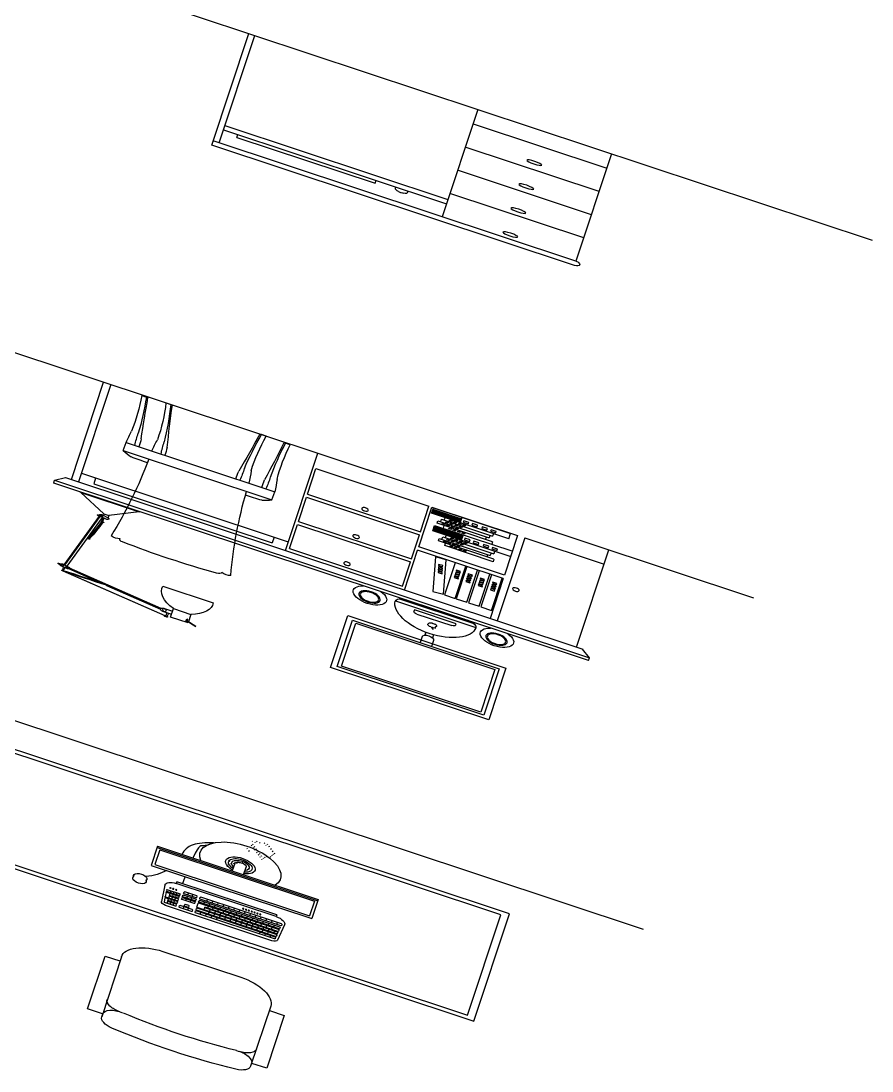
# Model space of a CAD drawing. Header units: millimetres. Extents: x -36495272392165 to 352544598049420, y -228287860276617 to 83349.
# Drawn here: x 269943181026341 to 317316416326387, y -218130954450768 to -159674242932478 of the extents above; entities that cross this region are included whole.
import ezdxf

# ---------------------------------------------------------------- set-up
doc = ezdxf.new("R2010")
doc.units = ezdxf.units.MM
doc.header["$MEASUREMENT"] = 0

# ---------------------------------------------------------------- blocks, each defined once
blk = doc.blocks.new('working_place (2)')
h = blk.add_hatch()
h.set_pattern_fill('HEX', color=256, scale=25, angle=135, style=0)
h.set_pattern_definition([(135, (23818.575, -806.836), (-3.8273277, -3.8273277), [3.125, -6.25]), (255, (23818.575, -806.836), (5.228227, -1.4008992), [3.125, -6.25]), (195, (23816.3655, -804.6264), (1.4008992, -5.228227), [3.125, -6.25])])
h.paths.add_polyline_path([(19106.7, 12834.6), (19106.7, 12823.5, -3.823416), (19068.3, 12823.5), (19068.3, 12834.6, 4.924372)])
h = blk.add_hatch()
h.set_pattern_fill('ANSI31', color=256, scale=100, angle=45, style=0)
h.set_pattern_definition([(90, (7099.237, 5752.57), (-12.5, 2e-15), [])])
h.paths.add_polyline_path([(19301.1, 10778.1, 0.174259), (19318.9, 10771.7), (19533.9, 10771.7, 0.174259), (19551.6, 10778.1)])
for p, q in [((18818.7, 13613.1), (18819.7, 14033.1)), ((19321.3, 13613.1), (19320.4, 14033.1)), ((18878.4, 13071.7), (18884.4, 13181.6)), ((18891.5, 13151.6), (18893, 13179.3)), ((18931.9, 13181.1), (18894.9, 13181.1)), ((19258.4, 13198.1), (18900.9, 13198.1)), ((18903.3, 13181.1), (18903.3, 13149.6)), ((18913.5, 13181.1), (18913.5, 13167.9)), ((18923.6, 13181.1), (18923.6, 13167.9)), ((18933.8, 13179.2), (18933.8, 13169.8)), ((18943.4, 13179.2), (18943.4, 13169.8)), ((18986, 13181.1), (18945.2, 13181.1)), ((18958.2, 13181.1), (18958.2, 13167.9)), ((18973, 13181.1), (18973, 13167.9)), ((18987.9, 13179.2), (18987.9, 13169.8)), ((18997.5, 13179.2), (18997.5, 13169.8)), ((19264.3, 13181.1), (18999.3, 13181.1)), ((19015.2, 13181.1), (19015.2, 13167.9)), ((19033.3, 13181.1), (19033.3, 13167.9)), ((19051.3, 13181.1), (19051.3, 13167.9)), ((19069.4, 13181.1), (19069.4, 13167.9)), ((19213.9, 13181.1), (19213.9, 13167.9)), ((19231.9, 13181.1), (19231.9, 13167.9)), ((19250.2, 13181.1), (19250.2, 13167.9)), ((19266.7, 13169.9), (19266.2, 13179.3)), ((19280.8, 13071.7), (19274.9, 13181.6)), ((18889.6, 13115.1), (18891.1, 13142.8)), ((18931.9, 13144.6), (18892.9, 13144.6)), ((18931.9, 13149.6), (18893.4, 13149.6)), ((18931.9, 13167.9), (18903.3, 13167.9)), ((18931.9, 13162.8), (18903.3, 13162.8)), ((18903.3, 13144.6), (18903.3, 13113.1)), ((18913.5, 13162.8), (18913.5, 13149.6)), ((18913.5, 13144.6), (18913.5, 13131.4)), ((18923.6, 13162.8), (18923.6, 13149.6)), ((18923.6, 13144.6), (18923.6, 13131.4)), ((18933.8, 13161), (18933.8, 13151.5)), ((18933.8, 13142.7), (18933.8, 13133.2)), ((18986, 13167.9), (18945.2, 13167.9)), ((18958.2, 13161), (18958.2, 13151.5)), ((18971.2, 13162.8), (18960.1, 13162.8)), ((18971.2, 13149.6), (18960.1, 13149.6)), ((18973, 13161), (18973, 13151.5)), ((18997.5, 13161), (18997.5, 13151.5)), ((18997.5, 13142.7), (18997.5, 13115)), ((19264.8, 13167.9), (18999.3, 13167.9)), ((19265.3, 13162.8), (18999.3, 13162.8)), ((19265.8, 13149.6), (18999.3, 13149.6)), ((19266.3, 13144.6), (18999.3, 13144.6)), ((19022.2, 13144.6), (19022.2, 13126.3)), ((19040.2, 13162.8), (19040.2, 13149.6)), ((19040.2, 13144.6), (19040.2, 13131.4)), ((19058.3, 13162.8), (19058.3, 13149.6)), ((19058.3, 13144.6), (19058.3, 13131.4)), ((19076.4, 13162.8), (19076.4, 13149.6)), ((19076.4, 13144.6), (19076.4, 13131.4)), ((19094.4, 13162.8), (19094.4, 13149.6)), ((19094.4, 13144.6), (19094.4, 13131.4)), ((19112.5, 13162.8), (19112.5, 13149.6)), ((19112.5, 13144.6), (19112.5, 13131.4)), ((19130.5, 13162.8), (19130.5, 13149.6)), ((19130.5, 13144.6), (19130.5, 13131.4)), ((19148.6, 13162.8), (19148.6, 13149.6)), ((19148.6, 13144.6), (19148.6, 13131.4)), ((19166.7, 13162.8), (19166.7, 13149.6)), ((19166.7, 13144.6), (19166.7, 13131.4)), ((19184.7, 13162.8), (19184.7, 13149.6)), ((19184.7, 13144.6), (19184.7, 13131.4)), ((19202.8, 13162.8), (19202.8, 13149.6)), ((19202.8, 13144.6), (19202.8, 13131.4)), ((19220.8, 13162.8), (19220.8, 13149.6)), ((19220.8, 13144.6), (19220.8, 13131.4)), ((19238.9, 13162.8), (19238.9, 13149.6)), ((19238.9, 13144.6), (19238.9, 13131.4)), ((19257.2, 13144.6), (19257.2, 13131.4)), ((19267.7, 13151.6), (19267.1, 13161.1)), ((19268.6, 13133.3), (19268.1, 13142.8)), ((18888.6, 13096.8), (18889.1, 13106.3)), ((18931.9, 13108), (18891, 13108)), ((18931.9, 13113.1), (18891.4, 13113.1)), ((18931.9, 13131.4), (18903.3, 13131.4)), ((18931.9, 13126.3), (18903.3, 13126.3)), ((18903.3, 13108), (18903.3, 13094.8)), ((18913.5, 13126.3), (18913.5, 13113.1)), ((18913.5, 13108), (18913.5, 13094.8)), ((18923.6, 13126.3), (18923.6, 13113.1)), ((18923.6, 13108), (18923.6, 13094.8)), ((18933.8, 13124.4), (18933.8, 13115)), ((18933.8, 13106.2), (18933.8, 13096.7)), ((18943.4, 13124.4), (18943.4, 13115)), ((18943.4, 13106.2), (18943.4, 13096.7)), ((18986, 13126.3), (18945.2, 13126.3)), ((18986, 13113.1), (18945.2, 13113.1)), ((18986, 13108), (18945.2, 13108)), ((18958.2, 13126.3), (18958.2, 13113.1)), ((18958.2, 13108), (18958.2, 13094.8)), ((18973, 13126.3), (18973, 13113.1)), ((18973, 13108), (18973, 13094.8)), ((18987.9, 13124.4), (18987.9, 13115)), ((18987.9, 13106.2), (18987.9, 13096.7)), ((18997.5, 13106.2), (18997.5, 13096.7)), ((19267.8, 13113.1), (18999.3, 13113.1)), ((19268.2, 13108), (18999.3, 13108)), ((19015.6, 13108), (19015.6, 13094.8)), ((19266.8, 13131.4), (19022.2, 13131.4)), ((19267.3, 13126.3), (19022.2, 13126.3)), ((19031.7, 13126.3), (19031.7, 13113.1)), ((19033.7, 13108), (19033.7, 13094.8)), ((19047.4, 13126.3), (19047.4, 13113.1)), ((19051.8, 13108), (19051.8, 13094.8)), ((19065.4, 13126.3), (19065.4, 13113.1)), ((19069.8, 13108), (19069.8, 13094.8)), ((19083.5, 13126.3), (19083.5, 13113.1)), ((19087.9, 13108), (19087.9, 13094.8)), ((19101.5, 13126.3), (19101.5, 13113.1)), ((19105.9, 13108), (19105.9, 13094.8)), ((19119.6, 13126.3), (19119.6, 13113.1)), ((19124, 13108), (19124, 13094.8)), ((19137.7, 13126.3), (19137.7, 13113.1)), ((19142.1, 13108), (19142.1, 13094.8)), ((19155.7, 13126.3), (19155.7, 13113.1)), ((19160.1, 13108), (19160.1, 13094.8)), ((19173.8, 13126.3), (19173.8, 13113.1)), ((19178.2, 13108), (19178.2, 13094.8)), ((19191.8, 13126.3), (19191.8, 13113.1)), ((19196.2, 13108), (19196.2, 13094.8)), ((19209.9, 13126.3), (19209.9, 13113.1)), ((19214.3, 13108), (19214.3, 13094.8)), ((19228, 13126.3), (19228, 13113.1)), ((19232.4, 13108), (19232.4, 13094.8)), ((19246, 13126.3), (19246, 13113.1)), ((19250.6, 13108), (19250.6, 13094.8)), ((19269.6, 13115.1), (19269.1, 13124.5)), ((19270.6, 13096.8), (19270.1, 13106.3)), ((18774, 13072.9), (18774, 13091.2)), ((18818.3, 13091.2), (18818.3, 13072.9)), ((18931.9, 13094.8), (18890.5, 13094.8)), ((18943.4, 13083.4), (18943.4, 13073.9)), ((18986, 13094.8), (18945.2, 13094.8)), ((18986, 13085.3), (18945.2, 13085.3)), ((18986, 13072.1), (18945.2, 13072.1)), ((18958.2, 13085.3), (18958.2, 13072.1)), ((18973, 13085.3), (18973, 13072.1)), ((18987.9, 13083.4), (18987.9, 13073.9)), ((18997.5, 13083.4), (18997.5, 13073.9)), ((19268.8, 13094.8), (18999.3, 13094.8)), ((19270.2, 13085.3), (18999.3, 13085.3)), ((19270.7, 13072.1), (18999.3, 13072.1)), ((19022.2, 13085.3), (19022.2, 13072.1)), ((19040.2, 13085.3), (19040.2, 13072.1)), ((19058.3, 13085.3), (19058.3, 13072.1)), ((19076.4, 13085.3), (19076.4, 13072.1)), ((19094.4, 13085.3), (19094.4, 13072.1)), ((19112.5, 13085.3), (19112.5, 13072.1)), ((19130.5, 13085.3), (19130.5, 13072.1)), ((19148.6, 13085.3), (19148.6, 13072.1)), ((19166.7, 13085.3), (19166.7, 13072.1)), ((19184.7, 13085.3), (19184.7, 13072.1)), ((19202.8, 13085.3), (19202.8, 13072.1)), ((19220.8, 13085.3), (19220.8, 13072.1)), ((19238.9, 13085.3), (19238.9, 13072.1)), ((19257.2, 13085.3), (19257.2, 13072.1)), ((19272.6, 13074), (19272.1, 13083.5)), ((19247.8, 13036.9), (18911.4, 13036.9)), ((18911.4, 13025.1), (18911.4, 13036.9)), ((19247.8, 13025.1), (18911.4, 13025.1)), ((19247.8, 13025.1), (19247.8, 13036.9)), ((18817.5, 12975.3), (19357.5, 12975.3)), ((18817.5, 12841.1), (18817.5, 12975.3)), ((19357.5, 12841.1), (19357.5, 12975.3)), ((18827.5, 12963.2), (19347.5, 12963.2)), ((18827.5, 12859.3), (18827.5, 12963.2)), ((19347.5, 12859.3), (19347.5, 12963.2)), ((18817.5, 12849.7), (19357.5, 12849.7)), ((18817.5, 12841.1), (19357.5, 12841.1)), ((18827.5, 12859.3), (19347.5, 12859.3)), ((19068.3, 12789.4), (19068.3, 12841.1)), ((19106.7, 12841.1), (19106.7, 12789.4)), ((46.1, 12349.5), (20372.3, 12349.5)), ((18253.3, 11305.4), (18607.3, 11373.8)), ((18259.1, 11305.2), (18607.5, 11372.5)), ((18615.3, 11379.3), (18609, 11378.3)), ((18609.2, 11378.4), (18609.2, 11378.3)), ((18609.3, 11372.7), (18616, 11373.9)), ((18611.9, 11373), (18610.7, 11351.3)), ((18612, 11378.8), (18612, 11378.8)), ((18615.4, 11373.8), (18616.7, 11351.3)), ((18685.1, 11371.4), (18626.6, 11371.4)), ((18626.6, 11371.4), (18626.6, 11311.7)), ((18676.7, 11371.4), (18676.7, 11347.8)), ((18679.4, 11361.4), (18712.1, 11378.1)), ((18712.1, 11377.3), (18679.4, 11360.6)), ((18679.4, 11347.8), (18679.4, 11371.4)), ((18685.1, 11311.7), (18685.1, 11371.4)), ((18712.1, 11378.1), (18712.1, 11377.3)), ((18259.5, 11270.6), (18588.3, 11335.6)), ((18400.8, 11305.4), (18587.3, 11342)), ((18594, 11337.7), (18593.5, 11338)), ((18597.8, 11343.7), (18594, 11337.7)), ((18595.9, 11329.8), (18626.6, 11329.8)), ((18596.4, 11351.3), (18626.6, 11351.3)), ((18597.3, 11344), (18597.8, 11343.8)), ((18676.7, 11347.8), (18679.4, 11347.8)), ((18250.8, 11301.5), (18253.2, 11301.6)), ((18253.2, 11305.5), (18251.2, 11305.5)), ((18252.8, 11301.6), (18251.5, 11279.4)), ((18254.2, 11302.5), (18254.3, 11305.1)), ((18254.5, 11302.5), (18257.1, 11280.7)), ((18257.5, 11302.4), (18257.6, 11305.2)), ((18258.1, 11277.1), (18380.3, 11301.3)), ((18260.8, 11302.2), (18260.9, 11305.2)), ((18264.1, 11302.1), (18264.3, 11305.2)), ((18267.5, 11302), (18267.6, 11305.3)), ((18270.8, 11301.9), (18270.9, 11305.3)), ((18274.1, 11301.7), (18274.2, 11305.3)), ((18277.4, 11301.6), (18277.5, 11305.4)), ((18280.7, 11301.5), (18280.9, 11305.4)), ((18284, 11301.4), (18284.2, 11305.4)), ((18287.3, 11301.3), (18287.5, 11305.4)), ((18290.7, 11301.3), (18290.8, 11305.4)), ((18294, 11301.2), (18294.1, 11305.4)), ((18297.3, 11301.1), (18297.5, 11305.5)), ((18300.6, 11301), (18300.8, 11305.5)), ((18303.9, 11301), (18304.1, 11305.5)), ((18307.2, 11300.9), (18307.4, 11305.5)), ((18310.6, 11300.9), (18310.7, 11305.5)), ((18313.9, 11300.8), (18314.1, 11305.5)), ((18317.2, 11300.8), (18317.4, 11305.5)), ((18320.5, 11300.8), (18320.7, 11305.5)), ((18323.8, 11300.8), (18324, 11305.5)), ((18327.2, 11300.7), (18327.3, 11305.5)), ((18330.5, 11300.7), (18330.7, 11305.5)), ((18333.8, 11300.7), (18334, 11305.5)), ((18337.1, 11300.7), (18337.3, 11305.5)), ((18340.4, 11300.7), (18340.6, 11305.4)), ((18343.7, 11300.8), (18343.9, 11305.4)), ((18347.1, 11300.8), (18347.2, 11305.4)), ((18350.4, 11300.8), (18350.6, 11305.4)), ((18353.7, 11300.8), (18353.9, 11305.4)), ((18357, 11300.9), (18357.2, 11305.3)), ((18360.3, 11300.9), (18360.5, 11305.3)), ((18363.7, 11301), (18363.8, 11305.3)), ((18367, 11301), (18367.2, 11305.3)), ((18370.3, 11301.1), (18370.5, 11305.2)), ((18373.6, 11301.2), (18373.8, 11305.2)), ((18377, 11301.3), (18377.1, 11305.2)), ((18380.3, 11301.3), (18380.4, 11305.1)), ((18383.6, 11301.4), (18383.7, 11305.1)), ((18386.9, 11301.5), (18387.1, 11305.1)), ((18390.3, 11301.6), (18390.4, 11305)), ((18393.6, 11301.7), (18393.7, 11305)), ((18396.9, 11301.9), (18397, 11304.9)), ((18400.5, 11305.5), (18406.1, 11305.4)), ((18406.3, 11302), (18400.9, 11301.9)), ((18626.6, 11311.7), (18685.1, 11311.7)), ((18232.4, 11266.2), (18238.9, 11266.2)), ((18232.7, 11270.1), (18237.8, 11270.1)), ((18242.4, 11272.1), (18242.9, 11272.4)), ((18245, 11267.8), (18242.4, 11272.1)), ((18242.9, 11272.4), (18245.5, 11268.2)), ((18265.5, 11282.6), (18243.3, 11277.5)), ((18245.5, 11268.2), (18245, 11267.8)), ((18245.3, 11262.4), (18268.1, 11268.2)), ((18251.5, 11264), (18309.7, 10883.3)), ((18252.8, 11264.3), (18310.9, 10884.2)), ((18254, 11264.6), (18312.2, 10884.7)), ((18261.8, 11266.6), (18320, 10886.5)), ((18571.3, 11192.3), (18740.4, 11192.3)), ((18301.3, 11050.6), (18294.9, 11050.6)), ((18301.6, 11046.7), (18295.5, 11046.7)), ((18298.6, 11042), (18301.8, 11045.2)), ((18299.7, 11036), (18303.1, 11039.4)), ((18300.8, 11030.1), (18304.3, 11033.6)), ((18301.9, 11024.1), (18305.6, 11027.8)), ((18303, 11018.2), (18306.8, 11022)), ((18304.1, 11012.3), (18308, 11016.2)), ((18305.2, 11006.3), (18309.2, 11010.3)), ((18306.3, 11000.4), (18310.3, 11004.5)), ((18307.4, 10994.5), (18311.5, 10998.6)), ((19408.1, 10968), (19408.1, 11010.4)), ((19446.5, 10968), (19446.5, 11010.4)), ((18308.5, 10988.5), (18312.6, 10992.7)), ((18309.6, 10982.6), (18313.7, 10986.8)), ((18310.7, 10976.7), (18314.8, 10980.8)), ((18311.9, 10970.8), (18315.9, 10974.9)), ((18313, 10964.9), (18317, 10968.9)), ((18314.1, 10959), (18318, 10962.9)), ((18394.8, 10988), (18394.8, 10980.8)), ((18736.6, 10980.8), (18736.6, 10983)), ((18315.3, 10953.1), (18319.1, 10956.9)), ((18316.4, 10947.2), (18320.1, 10950.9)), ((18317.6, 10941.4), (18321.1, 10944.8)), ((18318.8, 10935.5), (18322, 10938.8)), ((18319.9, 10929.6), (18323, 10932.7)), ((19414.5, 10933), (19414.5, 10953.7)), ((19440.1, 10932.8), (19440.1, 10953.7)), ((18322, 10911.1), (18320.8, 10886.7)), ((18321.1, 10923.7), (18323.9, 10926.6)), ((18327.2, 10916.7), (18321.5, 10915)), ((18322.3, 10917.9), (18324.8, 10920.5)), ((18322.3, 10911.1), (18328.1, 10913)), ((18323.8, 10911.6), (18326.3, 10887.9)), ((18320.8, 10860.6), (18229.2, 10774.3)), ((18303.1, 10880.1), (18307.4, 10880.1)), ((18303.5, 10884), (18309.6, 10884)), ((18310.9, 10877.5), (18311.1, 10878.1)), ((18315.6, 10875.9), (18310.9, 10877.5)), ((18311, 10878.1), (18315.7, 10876.5)), ((18334.7, 10889.9), (18312.5, 10884.8)), ((18314.6, 10869.7), (18337.3, 10875.5)), ((18315.7, 10876.5), (18315.6, 10875.9)), ((18320.8, 10860.6), (18320.8, 10871.3)), ((18320.8, 10860.6), (18336.7, 10860.6)), ((18336.7, 10860.6), (18336.7, 10875.3)), ((18425.6, 10774.3), (18336.7, 10860.6)), ((19357.9, 10816.1), (19357.9, 10826.2)), ((19369.1, 10837.3), (19486.5, 10837.3)), ((19497.7, 10826.2), (19497.7, 10816.1)), ((19290.9, 10798.1), (19561.8, 10798.1)), ((19497.7, 10816.1), (19357.9, 10816.1)), ((19936.4, 10771.7), (18137.4, 10771.7)), ((18137.4, 10771.7), (18137.4, 10751.7)), ((18227.9, 10773), (18227.9, 10771.7)), ((18229.2, 10774.3), (18425.6, 10774.3)), ((18426.9, 10771.7), (18426.9, 10773)), ((19301.1, 10778.1), (19551.6, 10778.1)), ((19318.9, 10771.7), (19533.9, 10771.7)), ((19936.4, 10771.7), (19936.4, 10751.7)), ((18137.4, 10751.7), (19936.4, 10751.7)), ((18137.4, 10751.7), (18167.4, 10711.7)), ((19936.4, 10751.7), (19906.4, 10711.7)), ((18167.4, 10711.7), (19907.4, 10711.7)), ((18187.4, 10711.7), (18187.4, 10031.7)), ((18211.4, 10031.7), (18211.4, 10711.7)), ((18907.4, 10711.7), (18907.4, 10031.7)), ((19307.4, 10711.7), (19307.4, 10433.7)), ((19595.4, 10433.7), (19595.4, 10711.7)), ((19619.4, 10131.7), (19619.4, 10711.7)), ((19886.4, 10711.7), (19886.4, 10031.7)), ((18259.4, 10651.7), (18259.4, 10691.7)), ((18259.4, 10691.7), (18859.4, 10691.7)), ((18859.4, 10651.7), (18859.4, 10691.7)), ((18917.4, 10691.7), (18917.4, 10521.7)), ((18917.4, 10691.7), (19297.4, 10691.7)), ((19297.4, 10691.7), (19297.4, 10521.7)), ((19368.5, 10437.9), (19395.1, 10661.1)), ((19395.1, 10661.1), (19430.5, 10656.8)), ((18211.4, 10651.7), (18907.4, 10651.7)), ((19430.5, 10656.8), (19404, 10433.7)), ((19433.6, 10433.7), (19433.6, 10658.4)), ((19433.6, 10658.4), (19469.2, 10658.4)), ((19469.2, 10658.4), (19469.2, 10433.7)), ((19473, 10433.7), (19473, 10658.4)), ((19473, 10658.4), (19508.7, 10658.4)), ((19508.7, 10658.4), (19508.7, 10433.7)), ((19514.4, 10433.7), (19514.4, 10658.4)), ((19514.4, 10658.4), (19550, 10658.4)), ((19550, 10658.4), (19550, 10433.7)), ((19555.7, 10658.4), (19591.4, 10658.4)), ((19555.7, 10433.7), (19555.7, 10658.4)), ((19591.4, 10658.4), (19591.4, 10433.7)), ((19390.9, 10524.7), (19391.7, 10532)), ((19404.3, 10523.1), (19390.9, 10524.7)), ((19391.7, 10532), (19405.1, 10530.4)), ((19405.1, 10530.4), (19404.3, 10523.1)), ((19445.5, 10522.6), (19445.5, 10529.9)), ((19445.5, 10529.9), (19459, 10529.9)), ((19459, 10529.9), (19459, 10522.6)), ((19484.9, 10522.6), (19484.9, 10529.9)), ((19484.9, 10529.9), (19498.4, 10529.9)), ((19498.4, 10529.9), (19498.4, 10522.6)), ((19526.3, 10522.6), (19526.3, 10529.9)), ((19526.3, 10529.9), (19539.8, 10529.9)), ((19539.8, 10529.9), (19539.8, 10522.6)), ((19567.6, 10522.6), (19567.6, 10529.9)), ((19567.6, 10529.9), (19581.1, 10529.9)), ((19581.1, 10529.9), (19581.1, 10522.6)), ((18917.4, 10521.7), (19297.4, 10521.7)), ((18917.4, 10501.7), (19297.4, 10501.7)), ((18917.4, 10501.7), (18917.4, 10331.7)), ((19297.4, 10501.7), (19297.4, 10331.7)), ((19387.3, 10495.2), (19388.2, 10502.4)), ((19400.8, 10493.6), (19387.3, 10495.2)), ((19388.2, 10502.4), (19401.6, 10500.8)), ((19389, 10509.1), (19389.9, 10516.3)), ((19402.4, 10507.5), (19389, 10509.1)), ((19389.9, 10516.3), (19403.3, 10514.7)), ((19401.6, 10500.8), (19400.8, 10493.6)), ((19403.3, 10514.7), (19402.4, 10507.5)), ((19459, 10522.6), (19445.5, 10522.6)), ((19445.5, 10506.8), (19445.5, 10514.1)), ((19445.5, 10514.1), (19459, 10514.1)), ((19459, 10506.8), (19445.5, 10506.8)), ((19445.5, 10492.8), (19445.5, 10500.1)), ((19445.5, 10500.1), (19459, 10500.1)), ((19459, 10492.8), (19445.5, 10492.8)), ((19459, 10514.1), (19459, 10506.8)), ((19459, 10500.1), (19459, 10492.8)), ((19498.4, 10522.6), (19484.9, 10522.6)), ((19484.9, 10506.8), (19484.9, 10514.1)), ((19484.9, 10514.1), (19498.4, 10514.1)), ((19498.4, 10506.8), (19484.9, 10506.8)), ((19484.9, 10492.8), (19484.9, 10500.1)), ((19484.9, 10500.1), (19498.4, 10500.1)), ((19498.4, 10492.8), (19484.9, 10492.8)), ((19498.4, 10514.1), (19498.4, 10506.8)), ((19498.4, 10500.1), (19498.4, 10492.8)), ((19539.8, 10522.6), (19526.3, 10522.6)), ((19526.3, 10506.8), (19526.3, 10514.1)), ((19526.3, 10514.1), (19539.8, 10514.1)), ((19539.8, 10506.8), (19526.3, 10506.8)), ((19526.3, 10492.8), (19526.3, 10500.1)), ((19526.3, 10500.1), (19539.8, 10500.1)), ((19539.8, 10492.8), (19526.3, 10492.8)), ((19539.8, 10514.1), (19539.8, 10506.8)), ((19539.8, 10500.1), (19539.8, 10492.8)), ((19581.1, 10522.6), (19567.6, 10522.6)), ((19567.6, 10506.8), (19567.6, 10514.1)), ((19567.6, 10514.1), (19581.1, 10514.1)), ((19581.1, 10506.8), (19567.6, 10506.8)), ((19567.6, 10492.8), (19567.6, 10500.1)), ((19567.6, 10500.1), (19581.1, 10500.1)), ((19581.1, 10492.8), (19567.6, 10492.8)), ((19581.1, 10514.1), (19581.1, 10506.8)), ((19581.1, 10500.1), (19581.1, 10492.8)), ((19385.5, 10479.5), (19386.3, 10486.7)), ((19398.9, 10477.9), (19385.5, 10479.5)), ((19386.3, 10486.7), (19399.8, 10485.1)), ((19399.8, 10485.1), (19398.9, 10477.9)), ((19445.5, 10477), (19445.5, 10484.3)), ((19445.5, 10484.3), (19459, 10484.3)), ((19459, 10477), (19445.5, 10477)), ((19459, 10484.3), (19459, 10477)), ((19484.9, 10477), (19484.9, 10484.3)), ((19484.9, 10484.3), (19498.4, 10484.3)), ((19498.4, 10477), (19484.9, 10477)), ((19498.4, 10484.3), (19498.4, 10477)), ((19526.3, 10477), (19526.3, 10484.3)), ((19526.3, 10484.3), (19539.8, 10484.3)), ((19539.8, 10477), (19526.3, 10477)), ((19539.8, 10484.3), (19539.8, 10477)), ((19567.6, 10477), (19567.6, 10484.3)), ((19567.6, 10484.3), (19581.1, 10484.3)), ((19581.1, 10477), (19567.6, 10477)), ((19581.1, 10484.3), (19581.1, 10477)), ((19595.4, 10433.7), (19307.4, 10433.7)), ((19404, 10433.7), (19368.5, 10437.9)), ((18315.7, 10421.6), (18815.7, 10421.6)), ((18315.7, 10421.6), (18315.7, 10363.9)), ((18815.7, 10421.6), (18815.7, 10363.9)), ((19307.4, 10409.7), (19307.4, 10131.7)), ((19595.4, 10409.7), (19307.4, 10409.7)), ((19595.4, 10131.7), (19595.4, 10409.7)), ((18315.7, 10363.9), (18815.7, 10363.9)), ((18917.4, 10331.7), (19297.4, 10331.7)), ((19547.5, 10331.2), (19360.9, 10331.2)), ((19360.9, 10331.2), (19360.9, 10314.1)), ((19377, 10324.8), (19377, 10319.7)), ((19385.6, 10324.8), (19377, 10324.8)), ((19547.5, 10348.2), (19384.8, 10348.2)), ((19384.8, 10348.2), (19384.8, 10331.2)), ((19385.6, 10319.7), (19385.6, 10324.8)), ((19391.5, 10324.8), (19391.5, 10319.7)), ((19400.1, 10324.8), (19391.5, 10324.8)), ((19400.1, 10319.7), (19400.1, 10324.8)), ((19400.9, 10341.9), (19400.9, 10336.7)), ((19409.4, 10341.9), (19400.9, 10341.9)), ((19400.9, 10336.7), (19409.4, 10336.7)), ((19407.8, 10324.8), (19407.8, 10319.7)), ((19416.3, 10324.8), (19407.8, 10324.8)), ((19409.4, 10336.7), (19409.4, 10341.9)), ((19415.4, 10341.9), (19415.4, 10336.7)), ((19424, 10341.9), (19415.4, 10341.9)), ((19415.4, 10336.7), (19424, 10336.7)), ((19416.3, 10319.7), (19416.3, 10324.8)), ((19422.3, 10324.8), (19422.3, 10319.7)), ((19430.8, 10324.8), (19422.3, 10324.8)), ((19424, 10336.7), (19424, 10341.9)), ((19430.8, 10319.7), (19430.8, 10324.8)), ((19431.6, 10341.9), (19431.6, 10336.7)), ((19440.2, 10341.9), (19431.6, 10341.9)), ((19431.6, 10336.7), (19440.2, 10336.7)), ((19440.2, 10336.7), (19440.2, 10341.9)), ((19446.1, 10341.9), (19446.1, 10336.7)), ((19454.7, 10341.9), (19446.1, 10341.9)), ((19446.1, 10336.7), (19454.7, 10336.7)), ((19454.7, 10336.7), (19454.7, 10341.9)), ((19523.7, 10314.1), (19523.7, 10331.2)), ((19547.5, 10331.2), (19547.5, 10348.2)), ((18917.4, 10311.7), (19297.4, 10311.7)), ((18917.4, 10311.7), (18917.4, 10131.7)), ((19297.4, 10311.7), (19297.4, 10131.7)), ((19360.9, 10314.1), (19532.8, 10314.1)), ((19370, 10314.1), (19370, 10297.1)), ((19370, 10297.1), (19541.9, 10297.1)), ((19377, 10319.7), (19385.6, 10319.7)), ((19379.1, 10297.1), (19379.1, 10280)), ((19386.1, 10307.7), (19386.1, 10302.6)), ((19394.7, 10307.7), (19386.1, 10307.7)), ((19386.1, 10302.6), (19394.7, 10302.6)), ((19391.5, 10319.7), (19400.1, 10319.7)), ((19394.7, 10302.6), (19394.7, 10307.7)), ((19395.2, 10290.7), (19395.2, 10285.6)), ((19403.8, 10290.7), (19395.2, 10290.7)), ((19400.6, 10307.7), (19400.6, 10302.6)), ((19409.2, 10307.7), (19400.6, 10307.7)), ((19400.6, 10302.6), (19409.2, 10302.6)), ((19403.8, 10285.6), (19403.8, 10290.7)), ((19407.8, 10319.7), (19416.3, 10319.7)), ((19409.2, 10302.6), (19409.2, 10307.7)), ((19409.7, 10290.7), (19409.7, 10285.6)), ((19418.3, 10290.7), (19409.7, 10290.7)), ((19416.9, 10307.7), (19416.9, 10302.6)), ((19425.4, 10307.7), (19416.9, 10307.7)), ((19416.9, 10302.6), (19425.4, 10302.6)), ((19418.3, 10285.6), (19418.3, 10290.7)), ((19422.3, 10319.7), (19430.8, 10319.7)), ((19425.4, 10302.6), (19425.4, 10307.7)), ((19426, 10290.7), (19426, 10285.6)), ((19434.5, 10290.7), (19426, 10290.7)), ((19431.4, 10307.7), (19431.4, 10302.6)), ((19439.9, 10307.7), (19431.4, 10307.7)), ((19431.4, 10302.6), (19439.9, 10302.6)), ((19434.5, 10285.6), (19434.5, 10290.7)), ((19439.9, 10302.6), (19439.9, 10307.7)), ((19440.5, 10290.7), (19440.5, 10285.6)), ((19449, 10290.7), (19440.5, 10290.7)), ((19449, 10285.6), (19449, 10290.7)), ((19532.8, 10297.1), (19532.8, 10314.1)), ((19541.9, 10280), (19541.9, 10297.1)), ((19593.7, 10280), (19333.9, 10280)), ((19333.9, 10280), (19333.9, 10241.3)), ((19333.9, 10272.1), (19429.9, 10272.1)), ((19333.9, 10265.5), (19429.9, 10265.5)), ((19333.9, 10258.9), (19429.9, 10258.9)), ((19395.2, 10285.6), (19403.8, 10285.6)), ((19409.7, 10285.6), (19418.3, 10285.6)), ((19426, 10285.6), (19434.5, 10285.6)), ((19429.9, 10241.3), (19429.9, 10280)), ((19438.6, 10259.4), (19438.6, 10269.9)), ((19438.6, 10269.9), (19456, 10269.9)), ((19456, 10259.4), (19438.6, 10259.4)), ((19440.5, 10285.6), (19449, 10285.6)), ((19456, 10269.9), (19456, 10259.4)), ((19468.2, 10259.4), (19468.2, 10269.9)), ((19468.2, 10269.9), (19485.6, 10269.9)), ((19485.6, 10259.4), (19468.2, 10259.4)), ((19485.6, 10269.9), (19485.6, 10259.4)), ((19501.3, 10259.4), (19501.3, 10269.9)), ((19501.3, 10269.9), (19518.7, 10269.9)), ((19518.7, 10259.4), (19501.3, 10259.4)), ((19518.7, 10269.9), (19518.7, 10259.4)), ((19530.9, 10259.4), (19530.9, 10269.9)), ((19530.9, 10269.9), (19548.3, 10269.9)), ((19548.3, 10259.4), (19530.9, 10259.4)), ((19548.3, 10269.9), (19548.3, 10259.4)), ((19333.9, 10252.3), (19429.9, 10252.3)), ((19333.9, 10245.7), (19429.9, 10245.7)), ((19333.9, 10241.3), (19593.7, 10241.3)), ((19526.1, 10222.9), (19339.5, 10222.9)), ((19339.5, 10222.9), (19339.5, 10205.8)), ((19363.4, 10240), (19363.4, 10222.9)), ((19379.5, 10233.6), (19379.5, 10228.5)), ((19388, 10233.6), (19379.5, 10233.6)), ((19379.5, 10228.5), (19388, 10228.5)), ((19388, 10228.5), (19388, 10233.6)), ((19394, 10233.6), (19394, 10228.5)), ((19402.5, 10233.6), (19394, 10233.6)), ((19394, 10228.5), (19402.5, 10228.5)), ((19402.5, 10228.5), (19402.5, 10233.6)), ((19410.2, 10233.6), (19410.2, 10228.5)), ((19418.8, 10233.6), (19410.2, 10233.6)), ((19410.2, 10228.5), (19418.8, 10228.5)), ((19418.8, 10228.5), (19418.8, 10233.6)), ((19424.7, 10233.6), (19424.7, 10228.5)), ((19433.3, 10233.6), (19424.7, 10233.6)), ((19424.7, 10228.5), (19433.3, 10228.5)), ((19433.3, 10228.5), (19433.3, 10233.6)), ((19502.2, 10205.8), (19502.2, 10222.9)), ((19526.1, 10222.9), (19526.1, 10240)), ((19339.5, 10205.8), (19511.4, 10205.8)), ((19348.6, 10205.8), (19348.6, 10188.8)), ((19355.6, 10216.5), (19355.6, 10211.4)), ((19364.1, 10216.5), (19355.6, 10216.5)), ((19355.6, 10211.4), (19364.1, 10211.4)), ((19364.1, 10211.4), (19364.1, 10216.5)), ((19364.7, 10199.5), (19364.7, 10194.3)), ((19373.3, 10199.5), (19364.7, 10199.5)), ((19364.7, 10194.3), (19373.3, 10194.3)), ((19370.1, 10216.5), (19370.1, 10211.4)), ((19378.7, 10216.5), (19370.1, 10216.5)), ((19370.1, 10211.4), (19378.7, 10211.4)), ((19373.3, 10194.3), (19373.3, 10199.5)), ((19378.7, 10211.4), (19378.7, 10216.5)), ((19379.2, 10199.5), (19379.2, 10194.3)), ((19387.8, 10199.5), (19379.2, 10199.5)), ((19379.2, 10194.3), (19387.8, 10194.3)), ((19386.3, 10216.5), (19386.3, 10211.4)), ((19394.9, 10216.5), (19386.3, 10216.5)), ((19386.3, 10211.4), (19394.9, 10211.4)), ((19387.8, 10194.3), (19387.8, 10199.5)), ((19394.9, 10211.4), (19394.9, 10216.5)), ((19395.5, 10199.5), (19395.5, 10194.3)), ((19404, 10199.5), (19395.5, 10199.5)), ((19395.5, 10194.3), (19404, 10194.3)), ((19400.9, 10216.5), (19400.9, 10211.4)), ((19409.4, 10216.5), (19400.9, 10216.5)), ((19400.9, 10211.4), (19409.4, 10211.4)), ((19404, 10194.3), (19404, 10199.5)), ((19409.4, 10211.4), (19409.4, 10216.5)), ((19410, 10199.5), (19410, 10194.3)), ((19418.5, 10199.5), (19410, 10199.5)), ((19410, 10194.3), (19418.5, 10194.3)), ((19418.5, 10194.3), (19418.5, 10199.5)), ((19511.4, 10188.8), (19511.4, 10205.8)), ((19572.3, 10171.7), (19312.5, 10171.7)), ((19312.5, 10171.7), (19312.5, 10133)), ((19312.5, 10163.8), (19408.5, 10163.8)), ((19312.5, 10157.2), (19408.5, 10157.2)), ((19348.6, 10188.8), (19520.5, 10188.8)), ((19357.7, 10188.8), (19357.7, 10171.7)), ((19373.8, 10182.4), (19373.8, 10177.3)), ((19382.4, 10182.4), (19373.8, 10182.4)), ((19373.8, 10177.3), (19382.4, 10177.3)), ((19382.4, 10177.3), (19382.4, 10182.4)), ((19388.3, 10182.4), (19388.3, 10177.3)), ((19396.9, 10182.4), (19388.3, 10182.4)), ((19388.3, 10177.3), (19396.9, 10177.3)), ((19396.9, 10177.3), (19396.9, 10182.4)), ((19404.6, 10182.4), (19404.6, 10177.3)), ((19413.1, 10182.4), (19404.6, 10182.4)), ((19404.6, 10177.3), (19413.1, 10177.3)), ((19408.5, 10133), (19408.5, 10171.7)), ((19413.1, 10177.3), (19413.1, 10182.4)), ((19417.2, 10151.1), (19417.2, 10161.6)), ((19417.2, 10161.6), (19434.6, 10161.6)), ((19419.1, 10182.4), (19419.1, 10177.3)), ((19427.6, 10182.4), (19419.1, 10182.4)), ((19419.1, 10177.3), (19427.6, 10177.3)), ((19427.6, 10177.3), (19427.6, 10182.4)), ((19434.6, 10161.6), (19434.6, 10151.1)), ((19446.8, 10151.1), (19446.8, 10161.6)), ((19446.8, 10161.6), (19464.2, 10161.6)), ((19464.2, 10161.6), (19464.2, 10151.1)), ((19479.9, 10151.1), (19479.9, 10161.6)), ((19479.9, 10161.6), (19497.3, 10161.6)), ((19497.3, 10161.6), (19497.3, 10151.1)), ((19509.5, 10151.1), (19509.5, 10161.6)), ((19509.5, 10161.6), (19526.9, 10161.6)), ((19520.5, 10171.7), (19520.5, 10188.8)), ((19526.9, 10161.6), (19526.9, 10151.1)), ((19572.3, 10171.7), (19572.3, 10133)), ((18917.4, 10131.7), (19297.4, 10131.7)), ((19307.4, 10131.7), (19595.4, 10131.7)), ((19312.5, 10150.6), (19408.5, 10150.6)), ((19312.5, 10144), (19408.5, 10144)), ((19312.5, 10133), (19572.3, 10133)), ((19434.6, 10151.1), (19417.2, 10151.1)), ((19464.2, 10151.1), (19446.8, 10151.1)), ((19497.3, 10151.1), (19479.9, 10151.1)), ((19526.9, 10151.1), (19509.5, 10151.1)), ((19619.4, 10131.7), (19886.4, 10131.7)), ((46.1, 10031.7), (20372.3, 10031.7)), ((18316, 10035.9), (18332, 10035.9)), ((18332, 10035.9), (18337.4, 10037.2)), ((18397.1, 10031.7), (18413.1, 10031.7)), ((18413.1, 10031.7), (18418.5, 10033)), ((18718.3, 10031.7), (18712.8, 10033)), ((18734.3, 10031.7), (18718.3, 10031.7)), ((18799.4, 10035.9), (18793.9, 10037.2)), ((18815.4, 10035.9), (18799.4, 10035.9)), ((18907.4, 10031.7), (19886.4, 10031.7)), ((19496.5, 8311.7), (18276.5, 8311.7)), ((18276.5, 8311.7), (18276.5, 7531.7)), ((19496.5, 8281.7), (18276.5, 8281.7)), ((18296.5, 8281.7), (18296.5, 7531.7)), ((19046.5, 7531.7), (19046.5, 8281.7)), ((19496.5, 7531.7), (19496.5, 8281.7)), ((18296.5, 8191.7), (19046.5, 8191.7)), ((18344.6, 8210.9), (18809.8, 8210.9)), ((18344.6, 8210.9), (18344.6, 8191.7)), ((18809.8, 8210.9), (18809.8, 8191.7)), ((18876.6, 8199.6), (18876.6, 8191.7)), ((18917.9, 8199.7), (18917.9, 8191.7)), ((18296.5, 8161.7), (19046.5, 8161.7)), ((19496.5, 8119.2), (19046.5, 8119.2)), ((19496.5, 7956.7), (19046.5, 7956.7)), ((19496.5, 7794.2), (19046.5, 7794.2)), ((19046.5, 7631.7), (19496.5, 7631.7)), ((46.1, 7531.7), (20372.3, 7531.7))]:
    blk.add_line(p, q)
for points in [[(19320.4, 14012.8), (19320.4, 14033.1, 0.366075), (19278.7, 14082.4, 0.084275), (18861.4, 14082.4, 0.366075), (18819.7, 14033.1), (18819.7, 14012.8, 0.46492), (18878.2, 13963.5)], [(18869.2, 13962.8, 0.417056), (18818.7, 13912.8)], [(19321.3, 13912.8, 0.417056), (19270.9, 13962.8, 0.411377)], [(18818.7, 13613.1, 0.414214), (18938.7, 13493.1), (19201.3, 13493.1, 0.414214), (19321.3, 13613.1)]]:
    blk.add_lwpolyline(points, format="xyb")
for points in [[(18818.7, 14012.1), (18768.7, 14012.1), (18768.7, 13643.1), (18818.7, 13643.1)], [(19321.3, 13643.1), (19371.3, 13643.1), (19371.3, 14012.1), (19321.3, 14012.1)], [(19427.3, 10991.2), (19693.3, 10991.2), (19693.3, 11354.1), (19161.8, 11354.1), (19161.8, 10991.2), (19427.3, 10991.2)]]:
    blk.add_lwpolyline(points)
for points in [[(18151.3, 13281.7), (19951.3, 13281.7), (19951.3, 12531.7), (18151.3, 12531.7)], [(18176.3, 13256.7), (19926.3, 13256.7), (19926.3, 12556.7), (18176.3, 12556.7)], [(19180.9, 11010.4), (19674.1, 11010.4), (19674.1, 11334.9), (19180.9, 11334.9)], [(19193.7, 11023.2), (19661.3, 11023.2), (19661.3, 11322.1), (19193.7, 11322.1)]]:
    blk.add_lwpolyline(points, close=True)
for centre, radius in [((18898.3, 13077.8), 2.2), ((18907.9, 13077.8), 2.2), ((18917.5, 13077.8), 2.2), ((19139.4, 13056.2), 2.2), ((19149, 13056.2), 2.2), ((19158.6, 13056.2), 2.2), ((19168.2, 13056.2), 2.2), ((19177.7, 13056.2), 2.2), ((19187.3, 13056.2), 2.2), ((19196.9, 13056.2), 2.2), ((19208.5, 10828.3), 35.7), ((19635.7, 10829), 35.7), ((19635.7, 10829), 30.7), ((19208.5, 10828.3), 30.7), ((19107.4, 10666), 10.8), ((19107.4, 10476), 10.8), ((19644.6, 10476), 10.8), ((19107.4, 10286), 10.8)]:
    blk.add_circle(centre, radius)
for centre, radius, start, end in [((19270.4, 14012.8), 50, 260.2614, 360), ((19071.3, 12853.1), 1126.6, 80.2614, 99.6947), ((18900.9, 13181.6), 16.5, 90, 180), ((18894.9, 13179.2), 1.87, 90, 176.9059), ((18931.9, 13179.2), 1.87, 360, 90), ((18945.2, 13179.2), 1.87, 90, 180), ((18986, 13179.2), 1.87, 360, 90), ((18999.3, 13179.2), 1.87, 90, 180), ((19258.4, 13181.6), 16.5, 0, 90), ((19264.3, 13179.2), 1.87, 3.0941, 90), ((18892.9, 13142.7), 1.87, 90, 176.9059), ((18893.4, 13151.5), 1.87, 176.9059, 270), ((18931.9, 13169.8), 1.87, 270, 360), ((18931.9, 13161), 1.87, 360, 90), ((18931.9, 13151.5), 1.87, 270, 360), ((18931.9, 13142.7), 1.87, 360, 90), ((18945.2, 13169.8), 1.87, 180, 270), ((18960.1, 13161), 1.87, 90, 180), ((18960.1, 13151.5), 1.87, 180, 270), ((18971.2, 13161), 1.87, 360, 90), ((18971.2, 13151.5), 1.87, 270, 360), ((18986, 13169.8), 1.87, 270, 360), ((18999.3, 13169.8), 1.87, 180, 270), ((18999.3, 13161), 1.87, 90, 180), ((18999.3, 13151.5), 1.87, 180, 270), ((18999.3, 13142.7), 1.87, 90, 180), ((19264.8, 13169.8), 1.87, 270, 3.0941), ((19265.3, 13161), 1.87, 3.0941, 90), ((19265.8, 13151.5), 1.87, 270, 3.0941), ((19266.3, 13142.7), 1.87, 3.0941, 90), ((18796.2, 13091.2), 22.2, 335.5382, 204.4618), ((18891, 13106.2), 1.87, 90, 176.9059), ((18891.4, 13115), 1.87, 176.9059, 270), ((18931.9, 13133.2), 1.87, 270, 360), ((18931.9, 13124.4), 1.87, 360, 90), ((18931.9, 13115), 1.87, 270, 360), ((18931.9, 13106.2), 1.87, 360, 90), ((18945.2, 13124.4), 1.87, 90, 180), ((18945.2, 13115), 1.87, 180, 270), ((18945.2, 13106.2), 1.87, 90, 180), ((18986, 13124.4), 1.87, 360, 90), ((18986, 13115), 1.87, 270, 360), ((18986, 13106.2), 1.87, 360, 90), ((18999.3, 13115), 1.87, 180, 270), ((18999.3, 13106.2), 1.87, 90, 180), ((19266.8, 13133.2), 1.87, 270, 3.0941), ((19267.3, 13124.4), 1.87, 3.0941, 90), ((19267.8, 13115), 1.87, 270, 3.0941), ((19268.2, 13106.2), 1.87, 3.0941, 90), ((18796.2, 13072.9), 22.2, 155.5382, 24.4618), ((18890.5, 13096.7), 1.87, 176.9059, 270), ((18931.9, 13096.7), 1.87, 270, 360), ((18945.2, 13096.7), 1.87, 180, 270), ((18945.2, 13083.4), 1.87, 90, 180), ((18945.2, 13073.9), 1.87, 180, 270), ((18986, 13096.7), 1.87, 270, 360), ((18986, 13083.4), 1.87, 360, 90), ((18986, 13073.9), 1.87, 270, 360), ((18999.3, 13096.7), 1.87, 180, 270), ((18999.3, 13083.4), 1.87, 90, 180), ((18999.3, 13073.9), 1.87, 180, 270), ((19268.8, 13096.7), 1.87, 270, 3.0941), ((19270.2, 13083.4), 1.87, 3.0941, 90), ((19270.7, 13073.9), 1.87, 270, 3.0941), ((18911.4, 13069.9), 33, 176.9059, 270), ((19247.8, 13069.9), 33, 270, 3.0941), ((19087.5, 12789.4), 135, 157.4598, 22.5402), ((19087.5, 12789.4), 49.2, 112.9581, 67.0419), ((19087.5, 12789.4), 39.2, 119.3143, 60.6857), ((19087.5, 12789.4), 29.2, 131.0987, 48.9013), ((19087.5, 12789.4), 19.2, 180, 0), ((18609.7, 11375.5), 2.93, 113.0446, 254.6581), ((18609.6, 11375.4), 2.49, 113.1426, 250.793), ((18609.1, 11376.7), 1.66, 50.4535, 109.7189), ((18609.2, 11374.4), 1.72, 260.6456, 290.3416), ((18608.5, 11375.5), 2.99, 295.9717, 55.8772), ((18614.4, 11376.4), 2.98, 301.136, 71.7859), ((18598.5, 11340.3), 11.3, 103.1956, 244.8092), ((18595.9, 11336.4), 6.63, 250.7967, 280.4927), ((18596.4, 11337.2), 14.1, 63.9209, 91.7064), ((18596.4, 11343.4), 6.04, 74.78, 93.9091), ((18594.5, 11341.4), 11.8, 282.9119, 46.5653), ((18249.6, 11303.6), 1.81, 309.2421, 104.9553), ((18252.1, 11303.4), 2.43, 121.5333, 227.8544), ((18250.9, 11302.7), 1.21, 251.4881, 281.1842), ((18251.5, 11303.6), 2.57, 310.7011, 49.2989), ((18317, 5540.7), 5764.8, 89.17587, 90.62906), ((18333.8, 13073.9), 1773.2, 267.4143, 272.1428), ((18401, 11303.7), 1.89, 115.5107, 257.1243), ((18400.6, 11304.4), 1.11, 79.8272, 109.5232), ((18400.7, 11302.9), 1.07, 260.4499, 74.302), ((18405.4, 11303.6), 1.92, 298.383, 69.0328), ((18699.9, 11205.2), 129.3, 124.5412, 185.7276), ((18611.8, 11205.2), 129.3, 354.2724, 55.4588), ((18233, 11268.1), 2.06, 102.5883, 244.2019), ((18232.5, 11267.4), 1.21, 250.1893, 279.8854), ((18232.7, 11268.9), 1.17, 39.9972, 99.2627), ((18232.1, 11268.2), 2.1, 285.5154, 45.421), ((18245.7, 11270.1), 7.92, 116.914, 258.5276), ((18245.6, 11269.9), 6.73, 117.012, 254.6625), ((18243.9, 11273.1), 4.48, 54.3229, 113.5884), ((18243.8, 11271.9), 4.24, 88.4984, 107.6275), ((18244.6, 11267), 4.65, 264.5151, 294.2111), ((18242.5, 11269.8), 8.06, 299.8411, 59.7467), ((18263.3, 11274.8), 5.67, 155.8582, 227.8394), ((18263.5, 11274.8), 8.04, 35.4072, 75.6553), ((18263.5, 11274.8), 8.04, 305.0055, 346.5198), ((24510.7, 12159.9), 6311.8, 190.15883, 191.37166), ((18301.3, 11049.4), 1.17, 80.7373, 254.3933), ((18301.5, 11047.9), 1.21, 260.1146, 289.8107), ((18301, 11048.6), 2.06, 295.7981, 77.4117), ((16560.3, 10659.2), 1783.8, 8.2838, 12.5466), ((18404.8, 10988), 10, 90, 180), ((18563.2, 9508), 1498.4, 83.9318, 96.0682), ((18721.6, 10983), 15, 0, 90), ((18379.5, 10964), 24.5, 52.2533, 127.7467), ((12569.7, 10319.9), 5832.7, 0.99921, 6.53193), ((24561.7, 10319.9), 5832.7, 173.46807, 179.00079), ((18751.9, 10964), 24.5, 52.2533, 127.7467), ((19427.3, 10968), 19.2, 180, 0), ((19426.4, 10798.1), 135.5, 0.8343, 179.1657), ((18322.3, 10913.1), 2.06, 120.5493, 262.1629), ((18321.4, 10913), 2.1, 303.4765, 117.2738), ((18322, 10912.3), 1.21, 268.1504, 297.8464), ((18326.8, 10914.6), 2.09, 308.6408, 79.2907), ((19437.8, 10889.9), 9.92, 110.7422, 174.2805), ((19424.4, 10900.1), 9.92, 290.7422, 354.2805), ((18303.7, 10882), 2.06, 102.5883, 244.2019), ((18303.3, 10881.3), 1.21, 250.1893, 279.8854), ((18303.5, 10882.9), 1.17, 39.9972, 99.2627), ((18302.9, 10882.1), 2.1, 285.5154, 45.421), ((18314.9, 10877.4), 7.92, 116.914, 258.5276), ((18314.8, 10877.2), 6.73, 117.012, 254.6625), ((18313.1, 10880.3), 4.48, 54.3229, 113.5884), ((18313.8, 10874.3), 4.65, 264.5151, 294.2111), ((18311.7, 10877), 8.06, 299.8411, 59.7467), ((18332.7, 10882.1), 8.04, 305.0055, 75.6553), ((19208.5, 10818.4), 55.7, 301.4039, 238.5961), ((19422.6, 10878.8), 9.92, 80.2574, 184.2037), ((19431.6, 10878.1), 18.9, 178.6935, 231.9072), ((19422.5, 10865.5), 3.38, 221.7722, 309.7696), ((19428.6, 10897.5), 9.92, 243.9672, 295.5074), ((19428.8, 10853.9), 9.92, 66.1326, 114.9269), ((19435.1, 10865.5), 3.38, 228.2601, 339.8029), ((19434.8, 10878.8), 9.92, 48.0163, 101.0108), ((19448.1, 10878.8), 9.92, 131.9837, 228.0163), ((19422.3, 10875.8), 19.6, 324.2886, 347.1901), ((19635.7, 10819.2), 55.7, 301.4039, 238.5961), ((19369.1, 10826.2), 11.2, 90, 180), ((19486.5, 10826.2), 11.2, 0, 90), ((19318.9, 10799.6), 27.9, 179.1657, 270), ((19533.9, 10799.6), 27.9, 270, 0.8343), ((18229.2, 10773), 1.33, 90, 180), ((18425.6, 10773), 1.33, 0, 90), ((17940.4, 10943.9), 643.1, 305.6938, 309.0856), ((19263.7, -5940.3), 16410.7, 93.01369, 93.20608), ((17867.6, -5940.3), 16410.7, 86.79392, 86.98631), ((19190.9, 10943.9), 643.1, 230.9144, 234.3062), ((20163.9, 10438.7), 1849.6, 182.3171, 184.8932), ((19461.7, 10296.6), 1118.2, 176.5497, 180.8044), ((13781.3, 10408), 4577.9, 358.7699, 359.4481), ((19887.6, 10422.3), 1486.1, 182.2523, 185.4597), ((19328.6, 10295), 897.7, 175.5963, 180.8977), ((13868.6, 10408), 4577.9, 358.7699, 359.4481), ((23262.7, 10408), 4577.9, 180.5519, 181.2301), ((17802.8, 10295), 897.7, 359.1023, 4.4037), ((17243.7, 10422.3), 1486.1, 354.5403, 357.7477), ((23350, 10408), 4577.9, 180.5519, 181.2301), ((17669.6, 10296.6), 1118.2, 359.1956, 3.4503), ((16967.5, 10438.7), 1849.6, 355.1068, 357.6829), ((37563.9, 8715.4), 19271.9, 175.25456, 176.06727), ((38280.7, 8242), 19942.7, 174.04871, 174.84763), ((-1149.3, 8242), 19942.7, 5.15237, 5.95129), ((-432.6, 8715.4), 19271.9, 3.93273, 4.74544), ((16051, 10204.5), 2271.3, 355.7413, 1.9275), ((13804.2, 10374.7), 4540.4, 355.7209, 358.8172), ((16054.9, 10261.9), 2353.4, 354.3871, 0.4643), ((13725, 10493.8), 4710.8, 354.3702, 357.41), ((23406.4, 10493.8), 4710.8, 182.59, 185.6298), ((21076.5, 10261.9), 2353.4, 179.5357, 185.6129), ((23327.2, 10374.7), 4540.4, 181.1828, 184.2791), ((21080.4, 10204.5), 2271.3, 178.0725, 184.2587), ((19496.5, 8296.7), 15, 270, 90), ((18891.6, 8199.6), 15, 102.1948, 180), ((18902.9, 8199.7), 15, 0, 77.8146)]:
    blk.add_arc(centre, radius, start, end)
for centre in [(19271, 8251.1), (19271, 8083.6), (19271, 7916.1), (19271, 7748.6)]:
    blk.add_ellipse(centre, major_axis=(-25, 0), ratio=0.365855)
for points in [[(18869.3, 12975.3), (18855.6, 13006.6), (18836.5, 13034.7), (18811.9, 13057.2)], [(18931.4, 12975.3), (18931, 12990.7), (18930.7, 13007.3), (18930.4, 13025.1)], [(18301.1, 11050.2), (18301.1, 11050.2), (18301.1, 11050.2), (18301.1, 11050.2)]]:
    blk.add_open_spline(points, degree=3)
for points, knots in [([(18982.9, 12703.9), (18958.7, 12719.5), (18913.7, 12755.2), (18902.7, 12810.7), (18898.6, 12841.1)], [0.0415162, 0.0415162, 0.0415162, 0.0415162, 0.124418, 0.2136337, 0.2136337, 0.2136337, 0.2136337]), ([(18982.9, 12703.9), (18957.1, 12754.5), (18947.7, 12727.4), (18939, 12788.3), (18936, 12841.1)], [0.0415162, 0.0415162, 0.0415162, 0.0415162, 0.124418, 0.1745583, 0.1745583, 0.1745583, 0.1745583]), ([(18301.9, 11047), (18301.8, 11047), (18301.7, 11047), (18301.4, 11047), (18301.1, 11047.1), (18300.8, 11047.4), (18300.7, 11047.6), (18300.4, 11048), (18300.3, 11048.2), (18300.2, 11048.7), (18300.2, 11049), (18300.3, 11049.3), (18300.4, 11049.5), (18300.6, 11049.9), (18300.7, 11050), (18300.9, 11050.1), (18301, 11050.2), (18301.1, 11050.2)], [3.294068, 3.294068, 3.294068, 3.294068, 3.647859, 3.647859, 4.043866, 4.043866, 4.439873, 4.439873, 4.83588, 4.83588, 5.231886, 5.231886, 5.627893, 5.627893, 6.0239, 6.0239, 6.283185, 6.283185, 6.283185, 6.283185]), ([(18888.5, 8214.3), (18891.7, 8215), (18897.6, 8215.8), (18903.4, 8215), (18906.1, 8214.4)], [12.071104, 12.071104, 12.071104, 12.071104, 21.962014, 30.102391, 30.102391, 30.102391, 30.102391])]:
    blk.add_open_spline(points, degree=3, knots=knots)

msp = doc.modelspace()

# ---------------------------------------------------------------- block references
at = {"color": 7, "xscale": -17440635077.23526, "yscale": 8388791957.977852, "zscale": 17440635077.23526, "rotation": 161.6396296788874}
msp.add_blockref('working_place (2)', (-18538461.3, -8837506.7), dxfattribs=at)

doc.saveas('drawing.dxf')
